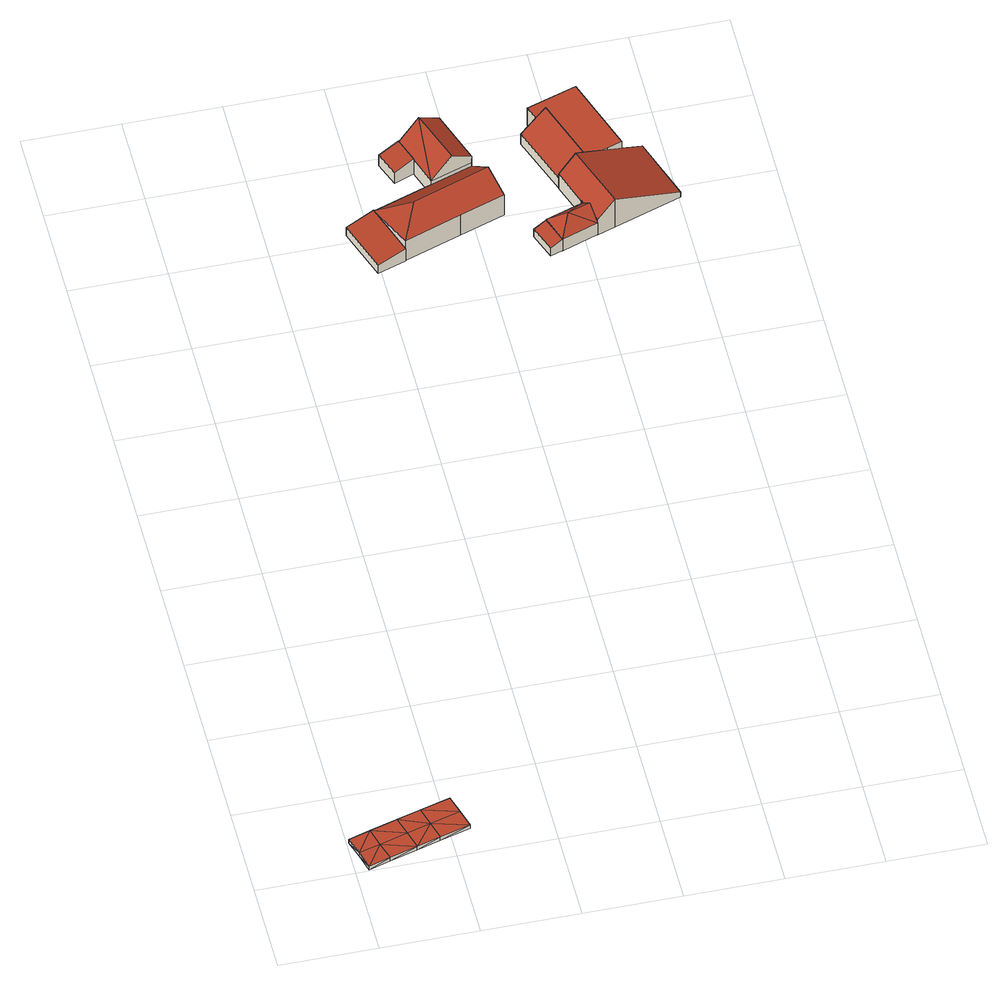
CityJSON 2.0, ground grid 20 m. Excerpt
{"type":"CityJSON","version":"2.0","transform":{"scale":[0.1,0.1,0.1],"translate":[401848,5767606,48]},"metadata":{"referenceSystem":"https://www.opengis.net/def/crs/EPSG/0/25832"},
"CityObjects":{
"building1":{"type":"Building","attributes":{"Geometrietyp2DReferenz":"2000","Gemeindeschluessel":"05566012","function":"53001_1800","roofType":"9999","measuredHeight":1},"geometry":[{"type":"Solid","lod":"2","boundaries":[[[[0,1,2]],[[1,3,2]],[[4,5,0]],[[5,1,0]],[[6,7,4]],[[7,5,4]],[[8,9,6]],[[9,7,6]],[[10,11,8]],[[11,9,8]],[[12,13,10]],[[13,11,10]],[[14,15,12]],[[15,13,12]],[[16,17,14]],[[17,15,14]],[[18,19,16]],[[19,17,16]],[[20,21,18]],[[21,19,18]],[[22,23,20]],[[23,21,20]],[[2,3,22]],[[3,23,22]],[[3,1,5]],[[3,5,24]],[[24,5,25]],[[25,5,7]],[[25,7,26]],[[26,7,9]],[[26,9,13]],[[13,9,11]],[[23,3,24]],[[23,24,21]],[[21,24,19]],[[19,24,25]],[[19,25,26]],[[19,26,17]],[[17,26,15]],[[15,26,13]],[[2,4,0]],[[2,27,4]],[[27,28,4]],[[28,6,4]],[[28,29,6]],[[29,8,6]],[[29,12,8]],[[12,10,8]],[[22,27,2]],[[22,20,27]],[[20,18,27]],[[18,28,27]],[[18,29,28]],[[18,16,29]],[[16,14,29]],[[14,12,29]]]],"semantics":{"surfaces":[{"type":"WallSurface"},{"type":"GroundSurface"},{"type":"RoofSurface"}],"values":[[0,0,0,0,0,0,0,0,0,0,0,0,0,0,0,0,0,0,0,0,0,0,0,0,1,1,1,1,1,1,1,1,1,1,1,1,1,1,1,1,2,2,2,2,2,2,2,2,2,2,2,2,2,2,2,2]]}}]},
"building2":{"type":"Building","attributes":{"Gemeindeschluessel":"05566012","Geometrietyp2DReferenz":"3000","function":"31001_2460","roofType":"2100","measuredHeight":3.54},"geometry":[{"type":"Solid","lod":"2","boundaries":[[[[30,31,32,33]],[[34,35,31,30]],[[36,37,35,34]],[[38,39,37,36]],[[33,32,39,38]],[[36,34,30,33,38]],[[31,35,37,39,32]]]],"semantics":{"surfaces":[{"type":"WallSurface"},{"type":"RoofSurface"},{"type":"GroundSurface"}],"values":[[0,0,0,0,0,1,2]]}}]},
"building3":{"type":"Building","attributes":{"name":"Borgmeier","Gemeindeschluessel":"05566012","Geometrietyp2DReferenz":"3000","function":"31001_1000"},"address":[{"country":"Germany","locality":"Greven","thoroughfareNumber":"30","thoroughfareName":"Hülshorster Stiege"}],"children":["building3-1","building3-2","building3-3"]},
"building3-1":{"type":"BuildingPart","attributes":{"roofType":"3100","measuredHeight":8.48},"parents":["building3"],"geometry":[{"type":"Solid","lod":"2","boundaries":[[[[40,41,42,43]],[[44,45,46,41,40]],[[47,48,49,50,51]],[[52,53,51]],[[43,47,51,53]],[[53,52,54,55]],[[55,54,44,40]],[[54,52,51,44]],[[53,55,40,43]],[[42,41,46,49,48]],[[48,47,43,42]],[[45,44,51,50]],[[49,46,45,50]]]],"semantics":{"surfaces":[{"type":"WallSurface"},{"type":"RoofSurface"},{"type":"GroundSurface"},{"type":"ClosureSurface"}],"values":[[0,0,0,1,1,1,0,0,0,2,3,0,3]]}}]},
"building3-2":{"type":"BuildingPart","attributes":{"roofType":"5000","measuredHeight":8.12},"parents":["building3"],"geometry":[{"type":"Solid","lod":"2","boundaries":[[[[56,57,58,59]],[[60,61,57,56]],[[62,63,61,60]],[[64,65,63,62]],[[66,67,65,64]],[[50,49,67,66]],[[59,58,46,45]],[[64,62,68,66]],[[60,56,59,68,62]],[[45,50,66,68,59]],[[57,61,63,65,67,49,46,58]],[[49,50,45,46]]]],"semantics":{"surfaces":[{"type":"WallSurface"},{"type":"RoofSurface"},{"type":"GroundSurface"},{"type":"ClosureSurface"}],"values":[[0,0,0,0,0,0,0,1,1,1,2,3]]}}]},
"building3-3":{"type":"BuildingPart","attributes":{"roofType":"2100","measuredHeight":4.27},"parents":["building3"],"geometry":[{"type":"Solid","lod":"2","boundaries":[[[[69,43,42,70,71]],[[72,73,48,47,74]],[[71,70,73,72]],[[74,69,71,72]],[[42,48,73,70]],[[47,43,69,74]],[[48,42,43,47]]]],"semantics":{"surfaces":[{"type":"WallSurface"},{"type":"RoofSurface"},{"type":"GroundSurface"},{"type":"ClosureSurface"}],"values":[[0,0,0,1,2,0,3]]}}]},
"building4":{"type":"Building","attributes":{"Gemeindeschluessel":"05566012","Geometrietyp2DReferenz":"3000","function":"51009_1610","roofType":"2100","measuredHeight":3.12},"geometry":[{"type":"Solid","lod":"2","boundaries":[[[[75,76,77,78]],[[79,80,76,75]],[[81,82,80,79]],[[78,77,82,81]],[[79,75,78,81]],[[76,80,82,77]]]],"semantics":{"surfaces":[{"type":"WallSurface"},{"type":"RoofSurface"},{"type":"GroundSurface"}],"values":[[0,0,0,0,1,2]]}}]},
"building5":{"type":"Building","attributes":{"Gemeindeschluessel":"05566012","Geometrietyp2DReferenz":"3000","function":"31001_2700","roofType":"5000","measuredHeight":6.13},"geometry":[{"type":"Solid","lod":"2","boundaries":[[[[83,84,85,86]],[[87,88,84,83]],[[89,90,88,87]],[[91,92,90,89]],[[86,85,92,91]],[[93,89,94]],[[87,95,94]],[[94,89,87]],[[95,83,86]],[[94,95,86]],[[93,94,86]],[[86,91,93]],[[83,95,87]],[[89,93,91]],[[84,88,90,92,85]]]],"semantics":{"surfaces":[{"type":"WallSurface"},{"type":"RoofSurface"},{"type":"GroundSurface"}],"values":[[0,0,0,0,0,1,1,1,1,1,1,1,0,0,2]]}}]},
"building6":{"type":"Building","attributes":{"Gemeindeschluessel":"05566012","Geometrietyp2DReferenz":"3000","function":"31001_2700","roofType":"2100","measuredHeight":7.14},"geometry":[{"type":"Solid","lod":"2","boundaries":[[[[96,97,98,99]],[[100,101,97,96]],[[102,103,101,100]],[[104,105,103,102]],[[99,98,105,104]],[[102,100,96,99,104]],[[97,101,103,105,98]]]],"semantics":{"surfaces":[{"type":"WallSurface"},{"type":"RoofSurface"},{"type":"GroundSurface"}],"values":[[0,0,0,0,0,1,2]]}}]},
"building7":{"type":"Building","attributes":{"Gemeindeschluessel":"05566012","Geometrietyp2DReferenz":"3000","function":"31001_2700","roofType":"1000","measuredHeight":5.02},"geometry":[{"type":"Solid","lod":"2","boundaries":[[[[106,107,108,109]],[[110,111,107,106]],[[112,113,111,110]],[[114,103,113,112]],[[115,101,103,114]],[[116,97,101,115]],[[109,108,97,116]],[[115,114,112,110,106,109,116]],[[107,111,113,103,101,97,108]]]],"semantics":{"surfaces":[{"type":"WallSurface"},{"type":"RoofSurface"},{"type":"GroundSurface"}],"values":[[0,0,0,0,0,0,0,1,2]]}}]},
"building8":{"type":"Building","attributes":{"Gemeindeschluessel":"05566012","Geometrietyp2DReferenz":"3000","function":"31001_2700","roofType":"3100","measuredHeight":7.77},"geometry":[{"type":"Solid","lod":"2","boundaries":[[[[117,118,119,120]],[[121,122,118,117]],[[123,124,122,121]],[[125,126,124,123]],[[127,128,126,125]],[[129,130,128,127]],[[131,132,130,129]],[[133,134,132,131]],[[135,136,134,133]],[[137,138,136,135]],[[120,119,138,137]],[[131,129,127,125,123,121,133]],[[117,120,137,135,133,121]],[[118,122,124,126,128,130,132,134,136,138,119]]]],"semantics":{"surfaces":[{"type":"WallSurface"},{"type":"RoofSurface"},{"type":"GroundSurface"}],"values":[[0,0,0,0,0,0,0,0,0,0,0,1,1,2]]}}]}
},
"vertices":[
[4,79,15],[4,79,5],[16,41,15],[16,41,5],[48,92,15],[48,92,5],[106,109,15],[106,109,5],[155,123,15],[155,123,5],[218,141,14],[218,141,4],[229,102,14],[229,102,4],[240,64,14],[240,64,4],[177,46,15],[177,46,5],[128,32,15],[128,32,5],[71,15,15],[71,15,5],[27,2,15],[27,2,5],[59,53,5],[117,70,5],[166,84,5],[59,53,15],[117,70,15],[166,84,15],
[354,1616,32],[354,1616,9],[392,1505,9],[392,1505,32],[413,1637,44],[413,1637,9],[413,1636,44],[413,1636,9],[451,1525,44],[451,1525,9],
[585,1821,51],[585,1821,11],[498,1792,11],[498,1792,51],[623,1709,51],[623,1709,41],[623,1709,11],[516,1740,51],[516,1740,11],[537,1680,11],[537,1680,41],[537,1680,51],[580,1694,96],[541,1806,96],[623,1709,68],[585,1821,68],
[662,1598,67],[662,1598,11],[643,1654,11],[643,1654,92],[569,1566,67],[569,1566,11],[451,1525,67],[451,1525,11],[413,1636,41],[413,1636,11],[413,1637,41],[413,1637,11],[483,1598,92],
[498,1792,54],[456,1777,11],[456,1777,41],[475,1725,41],[475,1725,11],[516,1740,54],
[731,1541,40],[731,1541,9],[705,1532,9],[705,1532,30],[751,1484,40],[751,1484,9],[725,1475,30],[725,1475,9],
[808,1567,41],[808,1567,8],[807,1567,8],[807,1567,41],[826,1510,41],[826,1510,8],[751,1484,41],[751,1484,8],[731,1541,41],[731,1541,8],[731,1541,42],[771,1524,69],[817,1540,69],
[769,1785,64],[769,1785,8],[735,1773,8],[735,1773,37],[788,1791,79],[788,1791,8],[832,1663,80],[832,1663,8],[780,1645,37],[780,1645,8],
[861,1851,58],[861,1851,8],[758,1817,8],[758,1817,58],[915,1691,58],[915,1691,8],[885,1681,58],[885,1681,8],[832,1663,58],[788,1791,58],[769,1785,58],
[780,1645,48],[780,1645,7],[807,1567,7],[807,1567,48],[817,1658,85],[817,1658,7],[832,1663,78],[832,1663,7],[885,1681,54],[885,1681,7],[915,1691,40],[915,1691,7],[959,1705,20],[959,1705,7],[1003,1570,21],[1003,1570,7],[863,1523,85],[863,1523,7],[826,1510,49],[826,1510,7],[808,1567,49],[808,1567,7]
]}
